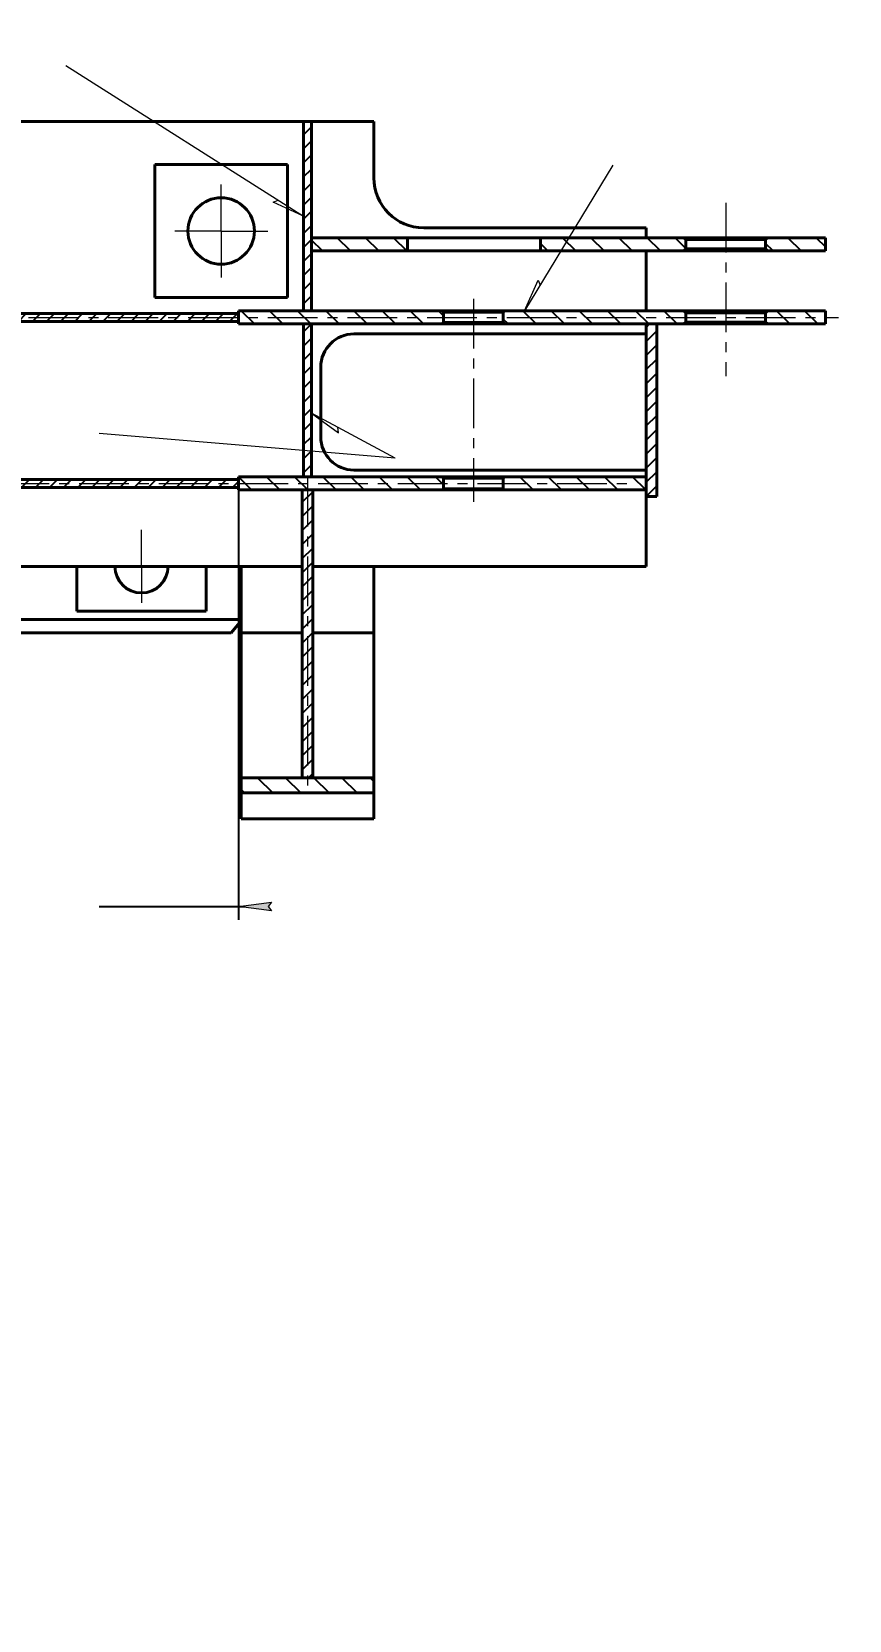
# Model space of a CAD drawing. Header units: millimetres. Extents: x 0 to 841, y 0 to 594.
# Drawn here: x 229.4 to 352.6, y 0 to 239.2 of the extents above; entities that cross this region are included whole.
import ezdxf

# ---------------------------------------------------------------- set-up
doc = ezdxf.new("R2010")
doc.units = ezdxf.units.MM
for name, pattern in [('K5LT_AXLED', [12, 7.5, -1.5, 1.5, -1.5]), ('K5LT_BASIC', [0]), ('K5LT_THIN', [0])]:
    doc.linetypes.add(name, pattern=pattern)
doc.layers.add('Системный слой', color=7, linetype='Continuous')
doc.styles.add('KDIMTEXTSTYLE', font='GOST_AU.SHX', dxfattribs={"width": 0.96, "oblique": 15, "height": 5})
doc.dimstyles.new('KDIMSTYLE (0.10)', dxfattribs={"dimtxt": 5, "dimasz": 1, "dimexe": 2, "dimexo": 0.0625, "dimgap": 1, "dimtad": 1, "dimlfac": 10, "dimtxsty": 'KDIMTEXTSTYLE', "dimsah": 1, "dimcen": 0.09, "dimdle": 1, "dimadec": 0, "dimazin": 0, "dimtfac": 0.667, "dimtmove": 0, "dimatfit": 3, "dimfxl": 1, "dimtvp": 1, "dimtolj": 1, "dimtzin": 0, "dimarcsym": 0})
pattern_1 = [(45, (0, 0), (-1.06066, 1.06066), [])]
pattern_2 = [(135, (0, 0), (-2.12132, -2.12132), [])]

# ---------------------------------------------------------------- blocks, each defined once
blk = doc.blocks.new('U111')
at = {"layer": 'Системный слой', "color": 150, "linetype": 'K5LT_BASIC', "lineweight": 40, "true_color": 0x0080ff}
for p, q in [((260.98, 148.71), (270.18, 148.71)), ((271.78, 148.71), (280.98, 148.71))]:
    blk.add_line(p, q, dxfattribs=at)
blk = doc.blocks.new('U112')
at = {"layer": 'Системный слой', "color": 150, "linetype": 'K5LT_BASIC', "lineweight": 40, "true_color": 0x0080ff}
for p, q in [((260.98, 158.71), (270.18, 158.71)), ((271.78, 158.71), (280.98, 158.71))]:
    blk.add_line(p, q, dxfattribs=at)
blk = doc.blocks.new('U113')
at = {"layer": 'Системный слой', "color": 150, "linetype": 'K5LT_BASIC', "lineweight": 40, "true_color": 0x0080ff}
for p, q in [((321.98, 209.71), (321.98, 208.21)), ((321.98, 206.21), (321.98, 197.21))]:
    blk.add_line(p, q, dxfattribs=at)
blk = doc.blocks.new('U114')
at = {"layer": 'Системный слой', "color": 150, "linetype": 'K5LT_BASIC', "lineweight": 40, "true_color": 0x0080ff}
for p, q in [((130.98, 225.71), (140.38, 225.71)), ((141.58, 225.71), (185.38, 225.71)), ((186.58, 225.71), (225.38, 225.71)), ((226.58, 225.71), (270.38, 225.71)), ((271.58, 225.71), (280.98, 225.71))]:
    blk.add_line(p, q, dxfattribs=at)
blk = doc.blocks.new('U116')
at = {"layer": 'Системный слой', "color": 150, "linetype": 'K5LT_BASIC', "lineweight": 40, "true_color": 0x0080ff}
for p, q in [((140.18, 158.71), (89.98, 158.71)), ((185.38, 158.71), (141.78, 158.71)), ((225.38, 158.71), (186.58, 158.71)), ((270.18, 158.71), (226.58, 158.71)), ((321.98, 158.71), (271.78, 158.71))]:
    blk.add_line(p, q, dxfattribs=at)
blk = doc.blocks.new('U119')
at = {"layer": 'Системный слой', "color": 30, "linetype": 'K5LT_AXLED', "lineweight": 18, "true_color": 0xff8000}
for q in [(257.98, 216.21), (250.98, 209.21), (257.98, 202.21), (264.98, 209.21)]:
    blk.add_line((257.98, 209.21), q, dxfattribs=at)
blk = doc.blocks.new('U120')
at = {"layer": 'Системный слой', "color": 30, "linetype": 'K5LT_AXLED', "lineweight": 18, "true_color": 0xff8000}
for q in [(245.98, 164.21), (240.48, 158.71), (245.98, 153.21), (251.48, 158.71)]:
    blk.add_line((245.98, 158.71), q, dxfattribs=at)
blk = doc.blocks.new('U124')
at = {"layer": 'Системный слой', "color": 7, "linetype": 'K5LT_THIN', "lineweight": 18}
for p, q in [((234.58, 234.14), (270.38, 211.46)), ((265.8, 213.58), (266.58, 213.87)), ((270.38, 211.46), (265.8, 213.58))]:
    blk.add_line(p, q, dxfattribs=at)
blk = doc.blocks.new('U126')
at = {"layer": 'Системный слой', "color": 7, "linetype": 'K5LT_THIN', "lineweight": 18}
for p, q in [((271.58, 181.78), (275.67, 178.84)), ((284.18, 175.02), (271.58, 181.78)), ((275.67, 178.84), (275.54, 179.65))]:
    blk.add_line(p, q, dxfattribs=at)
blk = doc.blocks.new('U129')
at = {"layer": 'Системный слой', "color": 7, "linetype": 'K5LT_THIN', "lineweight": 18}
for p, q in [((316.97, 219.11), (303.68, 197.21)), ((303.68, 197.21), (305.71, 201.83)), ((305.71, 201.83), (306.02, 201.06))]:
    blk.add_line(p, q, dxfattribs=at)
blk = doc.blocks.new('KDIMARROW_01')
at = {"layer": 'Системный слой'}
blk.add_hatch(color=0, dxfattribs=at).paths.add_polyline_path([(-5, -0.66), (0, 0), (-5, 0.66), (-4.5, 0)])
at = {"layer": 'Системный слой', "color": 0, "linetype": 'K5LT_THIN', "lineweight": 18}
for p, q in [((-4.5, 0), (-5, 0.66)), ((-5, 0.66), (0, 0)), ((0, 0), (-5, -0.66)), ((-5, -0.66), (-4.5, 0)), ((0, 0), (-1, 0))]:
    blk.add_line(p, q, dxfattribs=at)

msp = doc.modelspace()

# ---------------------------------------------------------------- hatches: boundary and pattern name
at = {"layer": 'Системный слой'}
h = msp.add_hatch(dxfattribs=at)
h.set_pattern_fill('', angle=45, style=0, pattern_type=0)
h.set_pattern_definition(pattern_1)
h.paths.add_polyline_path([(270.37852, 197.20877), (271.57852, 197.20877), (271.57852, 225.70877), (270.37852, 225.70877)])
h = msp.add_hatch(dxfattribs=at)
h.set_pattern_fill('', angle=135, style=0, pattern_type=0)
h.set_pattern_definition(pattern_2)
h.paths.add_polyline_path([(271.57852, 206.20877), (286.04928, 206.20877), (286.04928, 208.20877), (271.57852, 208.20877)])
h.paths.add_polyline_path([(306.04928, 206.20877), (327.68354, 206.20877), (327.78363, 206.30877), (327.88372, 206.40877), (327.98381, 206.50877), (327.98381, 207.90877), (327.88372, 208.00877), (327.78363, 208.10877), (327.68354, 208.20877), (306.04928, 208.20877)])
h.paths.add_polyline_path([(340.27275, 206.20877), (348.97625, 206.20877), (348.97625, 208.20877), (340.27275, 208.20877), (340.17266, 208.10877), (340.07257, 208.00877), (339.97248, 207.90877), (339.97248, 206.50877), (340.07257, 206.40877), (340.17266, 206.30877)])
h = msp.add_hatch(dxfattribs=at)
h.set_pattern_fill('', angle=45, style=0, pattern_type=0)
h.set_pattern_definition(pattern_1)
h.paths.add_polyline_path([(260.57852, 195.60877), (260.57852, 196.80877), (151.37852, 196.80877), (151.37852, 195.60877)])
h = msp.add_hatch(dxfattribs=at)
h.set_pattern_fill('', angle=135, style=0, pattern_type=0)
h.set_pattern_definition(pattern_2)
h.paths.add_polyline_path([(291.28575, 197.20877), (260.57852, 197.20877), (260.57852, 195.20877), (291.28575, 195.20877), (291.35252, 195.27544), (291.4193, 195.3421), (291.48607, 195.40877), (291.48607, 197.00877), (291.4193, 197.07543), (291.35252, 197.1421)])
h.paths.add_polyline_path([(327.68373, 197.20877), (300.67128, 197.20877), (300.60451, 197.1421), (300.53773, 197.07543), (300.47096, 197.00877), (300.47096, 195.40877), (300.53773, 195.3421), (300.60451, 195.27544), (300.67128, 195.20877), (327.68373, 195.20877), (327.78382, 195.30877), (327.88391, 195.40877), (327.984, 195.50877), (327.984, 196.90877), (327.88391, 197.00877), (327.78382, 197.10877)])
h.paths.add_polyline_path([(348.97625, 197.20877), (340.27293, 197.20877), (340.17284, 197.10877), (340.07275, 197.00877), (339.97266, 196.90877), (339.97266, 195.50877), (340.07275, 195.40877), (340.17284, 195.30877), (340.27293, 195.20877), (348.97625, 195.20877)])
h = msp.add_hatch(dxfattribs=at)
h.set_pattern_fill('', angle=45, style=0, pattern_type=0)
h.set_pattern_definition(pattern_1)
h.paths.add_polyline_path([(270.37852, 172.20877), (271.57852, 172.20877), (271.57852, 195.20877), (270.37852, 195.20877)])
h = msp.add_hatch(dxfattribs=at)
h.set_pattern_fill('', angle=45, style=0, pattern_type=0)
h.set_pattern_definition(pattern_1)
h.paths.add_polyline_path([(323.57852, 169.20877), (323.57852, 195.20877), (321.97852, 195.20877), (321.97852, 169.20877)])
h = msp.add_hatch(dxfattribs=at)
h.set_pattern_fill('', angle=45, style=0, pattern_type=0)
h.set_pattern_definition(pattern_1)
h.paths.add_polyline_path([(260.57852, 170.60877), (260.57852, 171.80877), (151.37852, 171.80877), (151.37852, 170.60877)])
h = msp.add_hatch(dxfattribs=at)
h.set_pattern_fill('', angle=135, style=0, pattern_type=0)
h.set_pattern_definition(pattern_2)
h.paths.add_polyline_path([(300.67128, 170.20877), (321.97852, 170.20877), (321.97852, 172.20877), (300.67128, 172.20877), (300.60451, 172.1421), (300.53773, 172.07543), (300.47096, 172.00877), (300.47096, 170.40877), (300.53773, 170.3421), (300.60451, 170.27544)])
h.paths.add_polyline_path([(260.57852, 170.20877), (291.28575, 170.20877), (291.35252, 170.27544), (291.4193, 170.3421), (291.48607, 170.40877), (291.48607, 172.00877), (291.4193, 172.07543), (291.35252, 172.1421), (291.28575, 172.20877), (260.57852, 172.20877)])
h = msp.add_hatch(dxfattribs=at)
h.set_pattern_fill('', angle=45, style=0, pattern_type=0)
h.set_pattern_definition(pattern_1)
h.paths.add_polyline_path([(270.17852, 126.88028), (271.77852, 126.88028), (271.77852, 170.20877), (270.17852, 170.20877)])
h = msp.add_hatch(dxfattribs=at)
h.set_pattern_fill('', angle=135, style=0, pattern_type=0)
h.set_pattern_definition(pattern_2)
h.paths.add_polyline_path([(280.97852, 126.88028), (260.97852, 126.88028), (260.97852, 124.58208), (280.97852, 124.58208)])

# ---------------------------------------------------------------- linework, layer by layer
at = {"layer": 'Системный слой', "color": 150, "linetype": 'K5LT_BASIC', "lineweight": 40, "true_color": 0x0080ff}
for p, q in [((270.37852, 225.70877), (270.37852, 197.20877)), ((270.37852, 225.70877), (271.57852, 225.70877)), ((271.57852, 225.70877), (271.57852, 197.20877)), ((280.97852, 225.70877), (280.97852, 217.20877)), ((247.97852, 199.20877), (247.97852, 219.20877)), ((247.97852, 219.20877), (267.97852, 219.20877)), ((267.97852, 219.20877), (267.97852, 199.20877)), ((271.57852, 208.20877), (271.57852, 206.20877)), ((286.04928, 208.20877), (271.57852, 208.20877)), ((286.04928, 208.20877), (286.04928, 206.20877)), ((286.04928, 208.20877), (288.04928, 208.20877)), ((304.04928, 208.20877), (288.04928, 208.20877)), ((288.47852, 209.70877), (321.97852, 209.70877)), ((304.04928, 208.20877), (306.04928, 208.20877)), ((306.04928, 206.20877), (306.04928, 208.20877)), ((327.68354, 208.20877), (306.04928, 208.20877)), ((340.27275, 208.20877), (327.68354, 208.20877)), ((327.98381, 207.90877), (327.68354, 208.20877)), ((339.97248, 207.90877), (340.27275, 208.20877)), ((348.97625, 208.20877), (340.27275, 208.20877)), ((348.97852, 208.20877), (348.97625, 208.20877)), ((348.97625, 206.20877), (348.97625, 208.20877)), ((348.97852, 206.20877), (348.97852, 208.20877)), ((271.57852, 206.20877), (286.04928, 206.20877)), ((288.04928, 206.20877), (286.04928, 206.20877)), ((288.04928, 206.20877), (304.04928, 206.20877)), ((306.04928, 206.20877), (304.04928, 206.20877)), ((306.04928, 206.20877), (327.68354, 206.20877)), ((327.98381, 206.50877), (327.68354, 206.20877)), ((340.27275, 206.20877), (327.68354, 206.20877)), ((339.97248, 207.90877), (327.98381, 207.90877)), ((327.98381, 206.50877), (327.98381, 207.90877)), ((339.97248, 206.50877), (327.98381, 206.50877)), ((339.97248, 206.50877), (339.97248, 207.90877)), ((339.97248, 206.50877), (340.27275, 206.20877)), ((340.27275, 206.20877), (348.97625, 206.20877)), ((348.97852, 206.20877), (348.97625, 206.20877)), ((267.97852, 199.20877), (247.97852, 199.20877)), ((151.37852, 196.80877), (260.57852, 196.80877)), ((260.57852, 197.20877), (291.28575, 197.20877)), ((260.57852, 195.20877), (260.57852, 197.20877)), ((260.57852, 195.60877), (260.57852, 196.80877)), ((271.57852, 197.20877), (270.37852, 197.20877)), ((291.48607, 197.00877), (291.28575, 197.20877)), ((300.67128, 197.20877), (291.28575, 197.20877)), ((291.48607, 197.00877), (291.48607, 195.40877)), ((300.47096, 197.00877), (291.48607, 197.00877)), ((300.47096, 197.00877), (300.67128, 197.20877)), ((300.47096, 197.00877), (300.47096, 195.40877)), ((300.67128, 197.20877), (327.68373, 197.20877)), ((327.984, 196.90877), (327.68373, 197.20877)), ((340.27293, 197.20877), (327.68373, 197.20877)), ((327.984, 196.90877), (327.984, 195.50877)), ((339.97266, 196.90877), (327.984, 196.90877)), ((339.97266, 196.90877), (340.27293, 197.20877)), ((339.97266, 196.90877), (339.97266, 195.50877)), ((340.27293, 197.20877), (348.97625, 197.20877)), ((348.97852, 197.20877), (348.97625, 197.20877)), ((348.97625, 197.20877), (348.97625, 195.20877)), ((348.97852, 197.20877), (348.97852, 195.20877)), ((151.37852, 195.60877), (260.57852, 195.60877)), ((291.28575, 195.20877), (260.57852, 195.20877)), ((270.37852, 195.20877), (271.57852, 195.20877)), ((270.37852, 172.20877), (270.37852, 195.20877)), ((271.57852, 172.20877), (271.57852, 195.20877)), ((291.48607, 195.40877), (291.28575, 195.20877)), ((300.67128, 195.20877), (291.28575, 195.20877)), ((300.47096, 195.40877), (291.48607, 195.40877)), ((300.47096, 195.40877), (300.67128, 195.20877)), ((327.68373, 195.20877), (300.67128, 195.20877)), ((321.97852, 169.20877), (321.97852, 195.20877)), ((321.97852, 195.20877), (323.57852, 195.20877)), ((323.57852, 169.20877), (323.57852, 195.20877)), ((327.984, 195.50877), (327.68373, 195.20877)), ((340.27293, 195.20877), (327.68373, 195.20877)), ((339.97266, 195.50877), (327.984, 195.50877)), ((339.97266, 195.50877), (340.27293, 195.20877)), ((348.97625, 195.20877), (340.27293, 195.20877)), ((348.97852, 195.20877), (348.97625, 195.20877)), ((321.97852, 193.70877), (277.97852, 193.70877)), ((272.97852, 188.70877), (272.97852, 178.20877)), ((277.97852, 173.20877), (321.97852, 173.20877)), ((151.37852, 171.80877), (260.57852, 171.80877)), ((151.37852, 170.60877), (260.57852, 170.60877)), ((291.28575, 172.20877), (260.57852, 172.20877)), ((260.57852, 170.20877), (260.57852, 172.20877)), ((260.57852, 170.60877), (260.57852, 171.80877)), ((291.28575, 170.20877), (260.57852, 170.20877)), ((271.77852, 170.20877), (270.17852, 170.20877)), ((270.17852, 170.20877), (270.17852, 126.88028)), ((271.57852, 172.20877), (270.37852, 172.20877)), ((271.77852, 170.20877), (271.77852, 126.88028)), ((291.48607, 172.00877), (291.28575, 172.20877)), ((300.67128, 172.20877), (291.28575, 172.20877)), ((291.48607, 170.40877), (291.28575, 170.20877)), ((300.67128, 170.20877), (291.28575, 170.20877)), ((291.48607, 172.00877), (291.48607, 170.40877)), ((300.47096, 172.00877), (291.48607, 172.00877)), ((300.47096, 170.40877), (291.48607, 170.40877)), ((300.47096, 172.00877), (300.67128, 172.20877)), ((300.47096, 172.00877), (300.47096, 170.40877)), ((300.47096, 170.40877), (300.67128, 170.20877)), ((321.97852, 172.20877), (300.67128, 172.20877)), ((321.97852, 170.20877), (300.67128, 170.20877)), ((321.97852, 172.20877), (321.97852, 170.20877)), ((321.97852, 169.20877), (321.97852, 158.70877)), ((323.57852, 169.20877), (321.97852, 169.20877)), ((236.22852, 151.95877), (236.22852, 158.70877)), ((255.72852, 158.70877), (255.72852, 151.95877)), ((260.97852, 148.70877), (260.97852, 158.70877)), ((280.97852, 148.70877), (280.97852, 158.70877)), ((260.97852, 150.70877), (150.97852, 150.70877)), ((255.72852, 151.95877), (236.22852, 151.95877)), ((259.46814, 148.70877), (152.48889, 148.70877)), ((259.46814, 148.70877), (260.97852, 150.50877)), ((260.97852, 126.88028), (260.97852, 148.70877)), ((280.97852, 126.88028), (280.97852, 148.70877)), ((260.97852, 126.88028), (280.97852, 126.88028)), ((260.97852, 126.88028), (260.97852, 124.58208)), ((271.77852, 126.88028), (270.17852, 126.88028)), ((280.97852, 126.88028), (280.97852, 124.58208)), ((260.97852, 120.70877), (260.97852, 124.58208)), ((260.97852, 124.58208), (280.97852, 124.58208)), ((280.97852, 120.70877), (280.97852, 124.58208)), ((260.97852, 120.70877), (280.97852, 120.70877))]:
    msp.add_line(p, q, dxfattribs=at)
at = {"layer": 'Системный слой', "color": 30, "linetype": 'K5LT_AXLED', "lineweight": 18, "true_color": 0xff8000}
for p, q in [((333.97833, 213.45877), (333.97833, 187.33883)), ((295.97852, 199.00877), (295.97852, 171.20877)), ((60.98078, 196.20877), (350.97625, 196.20877)), ((295.97852, 174.00877), (295.97852, 168.40877)), ((92.57852, 171.20877), (319.97852, 171.20877)), ((270.97852, 172.20877), (270.97852, 124.88028))]:
    msp.add_line(p, q, dxfattribs=at)
at = {"layer": 'Системный слой', "color": 7, "linetype": 'K5LT_THIN', "lineweight": 18}
msp.add_line((284.18259, 175.01949), (239.57899, 178.70877), dxfattribs=at)
at = {"layer": 'Системный слой', "color": 150, "linetype": 'K5LT_BASIC', "lineweight": 40, "true_color": 0x0080ff}
msp.add_circle((257.97852, 209.20877), 5, dxfattribs=at)
for centre, radius, start, end in [((288.47852, 217.20877), 7.5, 180, 270), ((277.97852, 188.70877), 5, 90, 180), ((277.97852, 178.20877), 5, 180, 270), ((245.97852, 158.70877), 4, 180, 0)]:
    msp.add_arc(centre, radius, start, end, dxfattribs=at)

# ---------------------------------------------------------------- block references
at = {"layer": 'Системный слой'}
for name in ['U124', 'U114', 'U129', 'U119', 'U113', 'U126', 'U120', 'U116', 'U112', 'U111']:
    msp.add_blockref(name, (0, 0), dxfattribs=at)

# ---------------------------------------------------------------- dimensions: what is measured, and where the dimension line sits
at = {"layer": 'Системный слой', "color": 7}
msp.add_linear_dim(base=(151.37852, 107.48239), p1=(260.57852, 170.20877), p2=(151.37852, 170.20877), location=(184.37852, 107.48239), dimstyle='KDIMSTYLE (0.10)', override={"dimexo": 0, "dimpost": '\\H3.5;\\W0.965;\\Q15;<>', "dimblk1": 'KDIMARROW_01', "dimblk2": 'KDIMARROW_01', "dimse1": 0, "dimse2": 0, "dimclrt": 7, "dimtolj": 1}, dxfattribs=at).render()

doc.saveas('drawing.dxf')
